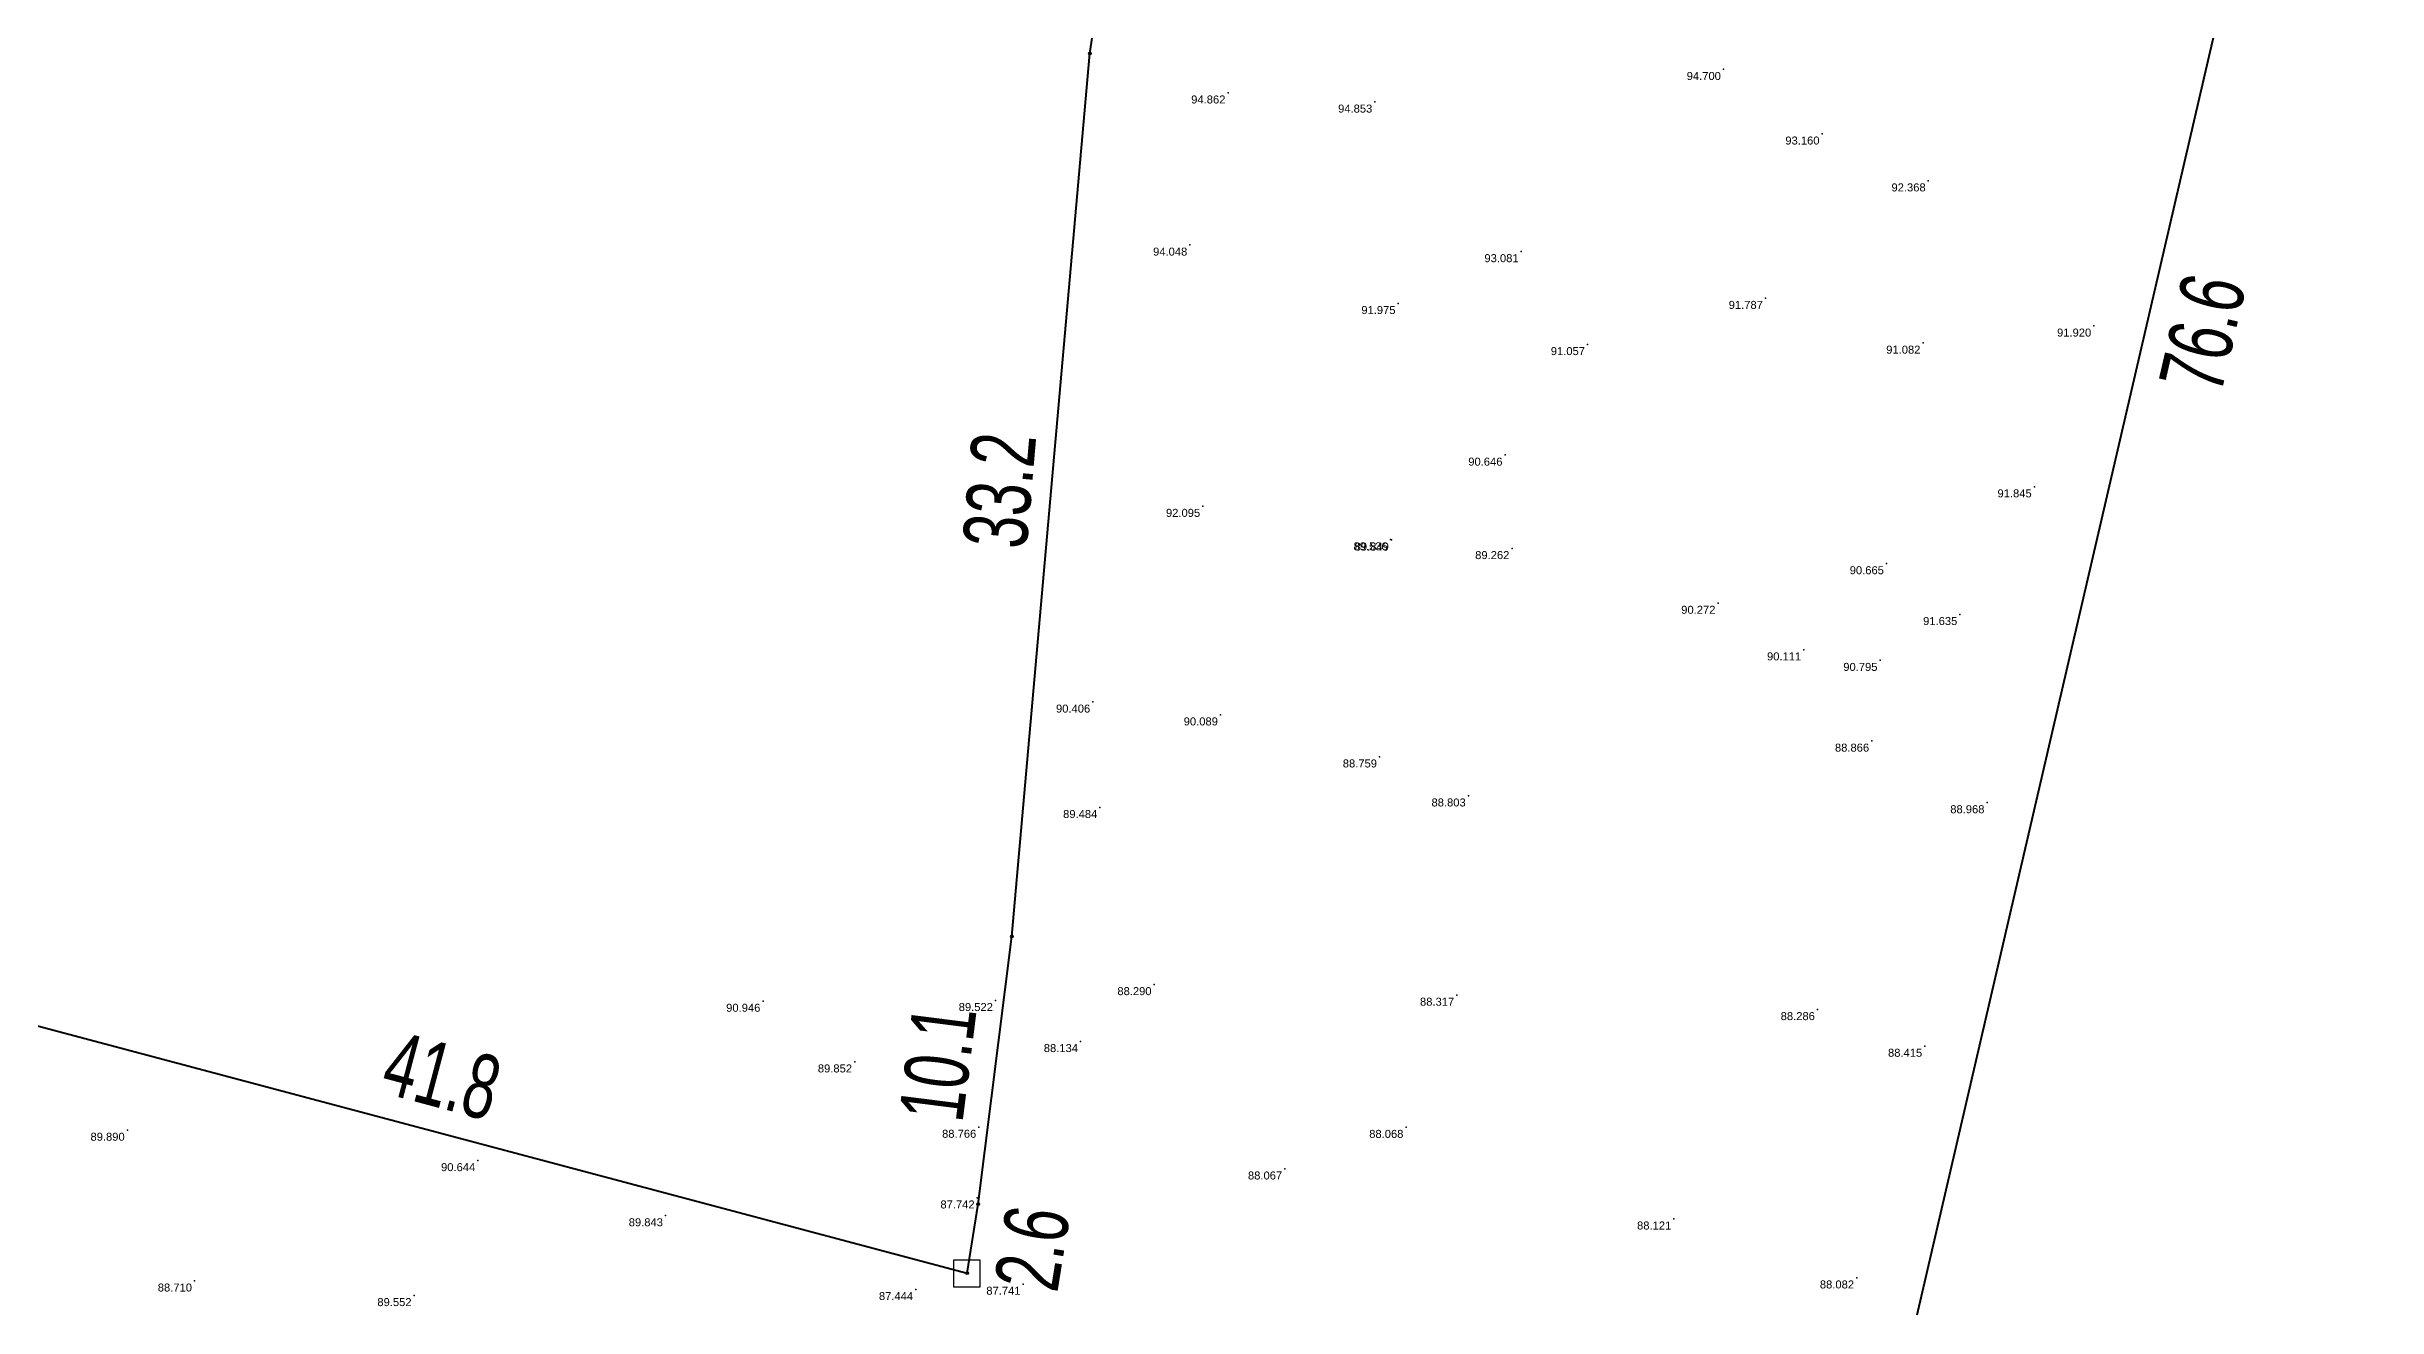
# Model space of a CAD drawing. Header units: millimetres. Extents: x 706139 to 707011, y 753722 to 954403.
# Drawn here: x 706397.5 to 706484.9, y 954307.7 to 954355 of the extents above; entities that cross this region are included whole.
import ezdxf
from ezdxf.enums import TextEntityAlignment as Align

# ---------------------------------------------------------------- set-up
doc = ezdxf.new("R2010")
doc.units = ezdxf.units.MM
doc.linetypes.add('SOLID_LINE', pattern=[0])
doc.layers.add('BD', color=1, linetype='Continuous', lineweight=40)
doc.layers.add('BD SYMBOL', color=7, linetype='Continuous', lineweight=30)
for name, color, linetype in [('dim', 7, 'Continuous'), ('Height', 7, 'Continuous'), ('SY SYMBOL', 7, 'Continuous')]:
    doc.layers.add(name, color=color, linetype=linetype)
doc.styles.add('DIM', font='ARIALN.TTF', dxfattribs={"width": 0.8, "height": 2.4})
doc.styles.get("Standard").update_dxf_attribs({"font": 'arial.ttf'})
doc.dimstyles.get("Standard").update_dxf_attribs({"dimtxt": 0.18, "dimasz": 0.18, "dimexe": 0.18, "dimexo": 0.0625, "dimgap": 0.09, "dimtad": 0, "dimtih": 1, "dimtoh": 1, "dimdec": 4, "dimzin": 0, "dimdsep": 46, "dimtxsty": 'Standard', "dimcen": 0.09, "dimadec": 0, "dimazin": 0, "dimtfac": 1, "dimtdec": 4, "dimtofl": 0, "dimtmove": 0, "dimatfit": 3, "dimfxl": 1, "dimtolj": 1, "dimtzin": 0, "dimarcsym": 0})

# ---------------------------------------------------------------- blocks, each defined once
blk = doc.blocks.new('BD')
at = {"linetype": 'ByBlock'}
for p, q in [((-0.037, -0.034), (0.037, 0.034)), ((-0.035, 0.035), (0.035, -0.035))]:
    blk.add_line(p, q, dxfattribs=at)
blk.add_circle((0, 0), 0.05)
blk.add_point((0, 0))
blk = doc.blocks.new('SYSTONE')
at = {"color": 6}
blk.add_polyline3d([(-0.256, -0.003, 0), (-0.256, -0.253, 0), (0.244, -0.253, 0), (0.244, 0.247, 0), (-0.256, 0.247, 0), (-0.256, -0.003, 0)], close=True, dxfattribs=at)
blk.add_point((0, 0), dxfattribs=at)
blk = doc.blocks.new('*D16')
at = {"layer": 'Defpoints', "color": 0, "transparency": 16777216}
for p in [(707640.377, 954288.57), (707681.349, 954279.824), (707680.815, 954277.815)]:
    blk.add_point(p, dxfattribs=at)
at = {"layer": 'dim', "color": 0, "transparency": 16777216, "insert": (707661.13, 954285.202), "char_height": 2.4, "attachment_point": 5, "rotation": 345.10625, "style": 'DIM'}
blk.add_mtext('\\A1;41.8', dxfattribs=at)
blk = doc.blocks.new('*D17')
at = {"layer": 'Defpoints', "color": 0, "transparency": 16777216}
for p in [(707681.233, 954280.4), (707683.479, 954280.037), (707680.815, 954277.815)]:
    blk.add_point(p, dxfattribs=at)
at = {"layer": 'dim', "color": 0, "transparency": 16777216, "insert": (707683.27, 954278.745), "char_height": 2.4, "attachment_point": 5, "rotation": 80.81466, "style": 'DIM'}
blk.add_mtext('\\A1;2.6', dxfattribs=at)
blk = doc.blocks.new('*D18')
at = {"layer": 'Defpoints', "color": 0, "transparency": 16777216}
for p in [(707680.365, 954290.703), (707682.498, 954290.434), (707681.233, 954280.4)]:
    blk.add_point(p, dxfattribs=at)
at = {"layer": 'dim', "color": 0, "transparency": 16777216, "insert": (707679.733, 954285.686), "char_height": 2.4, "attachment_point": 5, "rotation": 82.81455, "style": 'DIM'}
blk.add_mtext('\\A1;10.1', dxfattribs=at)
blk = doc.blocks.new('*D19')
at = {"layer": 'Defpoints', "color": 0, "transparency": 16777216}
for p in [(707683.507, 954323.704), (707685.423, 954323.534), (707682.498, 954290.434)]:
    blk.add_point(p, dxfattribs=at)
at = {"layer": 'dim', "color": 0, "transparency": 16777216, "insert": (707682.044, 954307.154), "char_height": 2.4, "attachment_point": 5, "rotation": 84.94997, "style": 'DIM'}
blk.add_mtext('\\A1;33.2', dxfattribs=at)
blk = doc.blocks.new('*D20')
at = {"layer": 'Defpoints', "color": 0, "transparency": 16777216}
for p in [(707685.723, 954338.646), (707687.623, 954338.364), (707685.423, 954323.534)]:
    blk.add_point(p, dxfattribs=at)
at = {"layer": 'dim', "color": 0, "transparency": 16777216, "insert": (707684.623, 954331.231), "char_height": 2.4, "attachment_point": 5, "rotation": 81.56183, "style": 'DIM'}
blk.add_mtext('\\A1;15.0', dxfattribs=at)
blk = doc.blocks.new('*D29')
at = {"layer": 'Defpoints', "color": 0, "transparency": 16777216}
for p in [(707733.684, 954350.835), (707716.417, 954276.237), (707718.506, 954275.754)]:
    blk.add_point(p, dxfattribs=at)
at = {"layer": 'dim', "color": 0, "transparency": 16777216, "insert": (707727.14, 954313.053), "char_height": 2.4, "attachment_point": 5, "rotation": 76.96741, "style": 'DIM'}
blk.add_mtext('\\A1;76.6', dxfattribs=at)
blk = doc.blocks.new('FGHFGH')
at = {"layer": 'BD'}
for p, q in [((707732.69574, 954346.4292), (707716.41674, 954276.2372)), ((707685.42274, 954323.5342), (707687.62274, 954338.3642)), ((707682.49774, 954290.4342), (707685.42274, 954323.5342)), ((707681.23274, 954280.4002), (707682.49774, 954290.4342)), ((707640.37674, 954288.5702), (707680.81474, 954277.8152)), ((707680.81474, 954277.8152), (707681.23274, 954280.4002))]:
    blk.add_line(p, q, dxfattribs=at)
at = {"layer": 'BD SYMBOL'}
for p in [(707685.42274, 954323.5342), (707682.49774, 954290.4342), (707681.23274, 954280.4002), (707680.81474, 954277.8152)]:
    blk.add_blockref('BD', p, dxfattribs=at)
at = {"layer": 'SY SYMBOL', "xscale": 2, "yscale": 2, "zscale": 2}
blk.add_blockref('SYSTONE', (707680.81374, 954277.8092), dxfattribs=at)
at = {"layer": 'dim'}
for p1, p2, distance, picture, middle in [((707733.68374, 954350.8352), (707716.41674, 954276.2372), 2.14465, '*D29', (707727.13965, 954313.05257)), ((707685.42274, 954323.5342), (707687.62274, 954338.3642), 1.92015, '*D20', (707684.62338, 954331.23097)), ((707682.49774, 954290.4342), (707685.42274, 954323.5342), 1.92351, '*D19', (707682.0442, 954307.15352)), ((707681.23274, 954280.4002), (707682.49774, 954290.4342), 2.14958, '*D18', (707679.73254, 954285.68608)), ((707640.37674, 954288.5702), (707680.81474, 954277.8152), 2.07872, '*D16', (707661.13003, 954285.20159)), ((707680.81474, 954277.8152), (707681.23274, 954280.4002), -2.27524, '*D17', (707683.2698, 954278.74451))]:
    dim = blk.add_aligned_dim(p1=p1, p2=p2, distance=distance, dimstyle='Standard', dxfattribs=at)
    dim.commit()
    dim.dimension.update_dxf_attribs({"geometry": picture, "text_midpoint": middle})

msp = doc.modelspace()

# ---------------------------------------------------------------- linework, layer by layer
at = {"color": 0, "linetype": 'SOLID_LINE'}
for p in [(706460.3532, 954354.1542, 94.6995), (706460.3532, 954354.1542, 94.6995), (706460.3532, 954354.1542, 94.6995), (706441.7783, 954353.2735, 94.8624), (706441.7783, 954353.2735, 94.8624), (706441.7783, 954353.2735, 94.8624), (706447.2848, 954352.9323, 94.8528), (706447.2848, 954352.9323, 94.8528), (706447.2848, 954352.9323, 94.8528), (706464.0503, 954351.7347, 93.1597), (706464.0503, 954351.7347, 93.1597), (706464.0503, 954351.7347, 93.1597), (706468.029, 954349.9773, 92.3678), (706468.029, 954349.9773, 92.3678), (706468.029, 954349.9773, 92.3678), (706440.3492, 954347.5706, 94.048), (706440.3492, 954347.5706, 94.048), (706440.3492, 954347.5706, 94.048), (706452.7697, 954347.3251, 93.0814), (706452.7697, 954347.3251, 93.0814), (706452.7697, 954347.3251, 93.0814), (706448.1552, 954345.3804, 91.9749), (706448.1552, 954345.3804, 91.9749), (706448.1552, 954345.3804, 91.9749), (706461.9274, 954345.5742, 91.787), (706461.9274, 954345.5742, 91.787), (706461.9274, 954345.5742, 91.787), (706474.2358, 954344.5364, 91.9201), (706474.2358, 954344.5364, 91.9201), (706474.2358, 954344.5364, 91.9201), (706455.2583, 954343.8424, 91.0572), (706455.2583, 954343.8424, 91.0572), (706455.2583, 954343.8424, 91.0572), (706467.8322, 954343.8962, 91.0825), (706467.8322, 954343.8962, 91.0825), (706467.8322, 954343.8962, 91.0825), (706452.1643, 954339.6974, 90.6464), (706452.1643, 954339.6974, 90.6464), (706452.1643, 954339.6974, 90.6464), (706472.0041, 954338.5096, 91.8447), (706472.0041, 954338.5096, 91.8447), (706472.0041, 954338.5096, 91.8447), (706440.8324, 954337.7792, 92.0949), (706440.8324, 954337.7792, 92.0949), (706440.8324, 954337.7792, 92.0949), (706447.862, 954336.5252, 89.5361), (706447.862, 954336.5252, 89.5361), (706447.862, 954336.5252, 89.5361), (706447.9058, 954336.5134, 89.8491), (706447.9058, 954336.5134, 89.8491), (706447.9058, 954336.5134, 89.8491), (706452.423, 954336.1954, 89.262), (706452.423, 954336.1954, 89.262), (706452.423, 954336.1954, 89.262), (706466.4641, 954335.6279, 90.6648), (706466.4641, 954335.6279, 90.6648), (706466.4641, 954335.6279, 90.6648), (706460.1476, 954334.1457, 90.272), (706460.1476, 954334.1457, 90.272), (706460.1476, 954334.1457, 90.272), (706469.2157, 954333.7235, 91.6347), (706469.2157, 954333.7235, 91.6347), (706469.2157, 954333.7235, 91.6347), (706463.3628, 954332.3986, 90.1108), (706463.3628, 954332.3986, 90.1108), (706463.3628, 954332.3986, 90.1108), (706466.2224, 954332.004, 90.7953), (706466.2224, 954332.004, 90.7953), (706466.2224, 954332.004, 90.7953), (706436.7094, 954330.4415, 90.4061), (706436.7094, 954330.4415, 90.4061), (706436.7094, 954330.4415, 90.4061), (706441.4969, 954329.9609, 90.0887), (706441.4969, 954329.9609, 90.0887), (706441.4969, 954329.9609, 90.0887), (706465.9103, 954328.9788, 88.8659), (706465.9103, 954328.9788, 88.8659), (706465.9103, 954328.9788, 88.8659), (706447.4607, 954328.386, 88.759), (706447.4607, 954328.386, 88.759), (706447.4607, 954328.386, 88.759), (706450.7862, 954326.9233, 88.8034), (706450.7862, 954326.9233, 88.8034), (706450.7862, 954326.9233, 88.8034), (706436.9756, 954326.49, 89.4836), (706436.9756, 954326.49, 89.4836), (706436.9756, 954326.49, 89.4836), (706470.2331, 954326.6695, 88.9679), (706470.2331, 954326.6695, 88.9679), (706470.2331, 954326.6695, 88.9679), (706439.01, 954319.8504, 88.2897), (706439.01, 954319.8504, 88.2897), (706439.01, 954319.8504, 88.2897), (706424.3453, 954319.2277, 90.9464), (706424.3453, 954319.2277, 90.9464), (706424.3453, 954319.2277, 90.9464), (706433.0623, 954319.2554, 89.5218), (706433.0623, 954319.2554, 89.5218), (706433.0623, 954319.2554, 89.5218), (706450.3543, 954319.4544, 88.3167), (706450.3543, 954319.4544, 88.3167), (706450.3543, 954319.4544, 88.3167), (706463.8759, 954318.9149, 88.2858), (706463.8759, 954318.9149, 88.2858), (706463.8759, 954318.9149, 88.2858), (706436.2521, 954317.7169, 88.1343), (706436.2521, 954317.7169, 88.1343), (706436.2521, 954317.7169, 88.1343), (706467.8992, 954317.5412, 88.4145), (706467.8992, 954317.5412, 88.4145), (706467.8992, 954317.5412, 88.4145), (706427.7818, 954316.9537, 89.8523), (706427.7818, 954316.9537, 89.8523), (706427.7818, 954316.9537, 89.8523), (706400.5148, 954314.3933, 89.8896), (706400.5148, 954314.3933, 89.8896), (706400.5148, 954314.3933, 89.8896), (706432.4388, 954314.5046, 88.7665), (706432.4388, 954314.5046, 88.7665), (706432.4388, 954314.5046, 88.7665), (706448.4511, 954314.5001, 88.0676), (706448.4511, 954314.5001, 88.0676), (706448.4511, 954314.5001, 88.0676), (706413.6563, 954313.2538, 90.6444), (706413.6563, 954313.2538, 90.6444), (706413.6563, 954313.2538, 90.6444), (706443.9058, 954312.9409, 88.0668), (706443.9058, 954312.9409, 88.0668), (706443.9058, 954312.9409, 88.0668), (706420.6923, 954311.1874, 89.8426), (706420.6923, 954311.1874, 89.8426), (706420.6923, 954311.1874, 89.8426), (706432.3765, 954311.8551, 87.7423), (706432.3765, 954311.8551, 87.7423), (706432.3765, 954311.8551, 87.7423), (706458.4921, 954311.066, 88.1207), (706458.4921, 954311.066, 88.1207), (706458.4921, 954311.066, 88.1207), (706403.0376, 954308.7414, 88.7097), (706403.0376, 954308.7414, 88.7097), (706403.0376, 954308.7414, 88.7097), (706430.0716, 954308.422, 87.4444), (706430.0716, 954308.422, 87.4444), (706430.0716, 954308.422, 87.4444), (706434.0977, 954308.6209, 87.7414), (706434.0977, 954308.6209, 87.7414), (706434.0977, 954308.6209, 87.7414), (706465.3445, 954308.8564, 88.082), (706465.3445, 954308.8564, 88.082), (706465.3445, 954308.8564, 88.082), (706411.2694, 954308.1949, 89.5524), (706411.2694, 954308.1949, 89.5524), (706411.2694, 954308.1949, 89.5524)]:
    msp.add_point(p, dxfattribs=at)

# ---------------------------------------------------------------- block references
msp.add_blockref('FGHFGH', (-1248.8207, 31.2158))

# ---------------------------------------------------------------- texts
at = {"layer": 'Height', "color": 4, "linetype": 'SOLID_LINE'}
for s, p in [('94.700', (706460.2532, 954354.0542, 94.6995)), ('94.700', (706460.2532, 954354.0542, 94.6995)), ('94.700', (706460.2532, 954354.0542, 94.6995)), ('94.862', (706441.6783, 954353.1735, 94.8624)), ('94.862', (706441.6783, 954353.1735, 94.8624)), ('94.862', (706441.6783, 954353.1735, 94.8624)), ('94.853', (706447.1848, 954352.8323, 94.8528)), ('94.853', (706447.1848, 954352.8323, 94.8528)), ('94.853', (706447.1848, 954352.8323, 94.8528)), ('93.160', (706463.9503, 954351.6347, 93.1597)), ('93.160', (706463.9503, 954351.6347, 93.1597)), ('93.160', (706463.9503, 954351.6347, 93.1597)), ('92.368', (706467.929, 954349.8773, 92.3678)), ('92.368', (706467.929, 954349.8773, 92.3678)), ('92.368', (706467.929, 954349.8773, 92.3678)), ('94.048', (706440.2492, 954347.4706, 94.048)), ('94.048', (706440.2492, 954347.4706, 94.048)), ('94.048', (706440.2492, 954347.4706, 94.048)), ('93.081', (706452.6697, 954347.2251, 93.0814)), ('93.081', (706452.6697, 954347.2251, 93.0814)), ('93.081', (706452.6697, 954347.2251, 93.0814)), ('91.975', (706448.0552, 954345.2804, 91.9749)), ('91.975', (706448.0552, 954345.2804, 91.9749)), ('91.975', (706448.0552, 954345.2804, 91.9749)), ('91.787', (706461.8274, 954345.4742, 91.787)), ('91.787', (706461.8274, 954345.4742, 91.787)), ('91.787', (706461.8274, 954345.4742, 91.787)), ('91.920', (706474.1358, 954344.4364, 91.9201)), ('91.920', (706474.1358, 954344.4364, 91.9201)), ('91.920', (706474.1358, 954344.4364, 91.9201)), ('91.057', (706455.1583, 954343.7424, 91.0572)), ('91.057', (706455.1583, 954343.7424, 91.0572)), ('91.057', (706455.1583, 954343.7424, 91.0572)), ('91.082', (706467.7322, 954343.7962, 91.0825)), ('91.082', (706467.7322, 954343.7962, 91.0825)), ('91.082', (706467.7322, 954343.7962, 91.0825)), ('90.646', (706452.0643, 954339.5974, 90.6464)), ('90.646', (706452.0643, 954339.5974, 90.6464)), ('90.646', (706452.0643, 954339.5974, 90.6464)), ('91.845', (706471.9041, 954338.4096, 91.8447)), ('91.845', (706471.9041, 954338.4096, 91.8447)), ('91.845', (706471.9041, 954338.4096, 91.8447)), ('92.095', (706440.7324, 954337.6792, 92.0949)), ('92.095', (706440.7324, 954337.6792, 92.0949)), ('92.095', (706440.7324, 954337.6792, 92.0949)), ('89.536', (706447.762, 954336.4252, 89.5361)), ('89.536', (706447.762, 954336.4252, 89.5361)), ('89.536', (706447.762, 954336.4252, 89.5361)), ('89.849', (706447.8058, 954336.4134, 89.8491)), ('89.849', (706447.8058, 954336.4134, 89.8491)), ('89.849', (706447.8058, 954336.4134, 89.8491)), ('89.262', (706452.323, 954336.0954, 89.262)), ('89.262', (706452.323, 954336.0954, 89.262)), ('89.262', (706452.323, 954336.0954, 89.262)), ('90.665', (706466.3641, 954335.5279, 90.6648)), ('90.665', (706466.3641, 954335.5279, 90.6648)), ('90.665', (706466.3641, 954335.5279, 90.6648)), ('90.272', (706460.0476, 954334.0457, 90.272)), ('90.272', (706460.0476, 954334.0457, 90.272)), ('90.272', (706460.0476, 954334.0457, 90.272)), ('91.635', (706469.1157, 954333.6235, 91.6347)), ('91.635', (706469.1157, 954333.6235, 91.6347)), ('91.635', (706469.1157, 954333.6235, 91.6347)), ('90.111', (706463.2628, 954332.2986, 90.1108)), ('90.111', (706463.2628, 954332.2986, 90.1108)), ('90.111', (706463.2628, 954332.2986, 90.1108)), ('90.795', (706466.1224, 954331.904, 90.7953)), ('90.795', (706466.1224, 954331.904, 90.7953)), ('90.795', (706466.1224, 954331.904, 90.7953)), ('90.406', (706436.6094, 954330.3415, 90.4061)), ('90.406', (706436.6094, 954330.3415, 90.4061)), ('90.406', (706436.6094, 954330.3415, 90.4061)), ('90.089', (706441.3969, 954329.8609, 90.0887)), ('90.089', (706441.3969, 954329.8609, 90.0887)), ('90.089', (706441.3969, 954329.8609, 90.0887)), ('88.866', (706465.8103, 954328.8788, 88.8659)), ('88.866', (706465.8103, 954328.8788, 88.8659)), ('88.866', (706465.8103, 954328.8788, 88.8659)), ('88.759', (706447.3607, 954328.286, 88.759)), ('88.759', (706447.3607, 954328.286, 88.759)), ('88.759', (706447.3607, 954328.286, 88.759)), ('88.803', (706450.6862, 954326.8233, 88.8034)), ('88.803', (706450.6862, 954326.8233, 88.8034)), ('88.803', (706450.6862, 954326.8233, 88.8034)), ('89.484', (706436.8756, 954326.39, 89.4836)), ('89.484', (706436.8756, 954326.39, 89.4836)), ('89.484', (706436.8756, 954326.39, 89.4836)), ('88.968', (706470.1331, 954326.5695, 88.9679)), ('88.968', (706470.1331, 954326.5695, 88.9679)), ('88.968', (706470.1331, 954326.5695, 88.9679)), ('90.946', (706424.2453, 954319.1277, 90.9464)), ('90.946', (706424.2453, 954319.1277, 90.9464)), ('90.946', (706424.2453, 954319.1277, 90.9464)), ('89.522', (706432.9623, 954319.1554, 89.5218)), ('89.522', (706432.9623, 954319.1554, 89.5218)), ('89.522', (706432.9623, 954319.1554, 89.5218)), ('88.290', (706438.91, 954319.7504, 88.2897)), ('88.290', (706438.91, 954319.7504, 88.2897)), ('88.290', (706438.91, 954319.7504, 88.2897)), ('88.317', (706450.2543, 954319.3544, 88.3167)), ('88.317', (706450.2543, 954319.3544, 88.3167)), ('88.317', (706450.2543, 954319.3544, 88.3167)), ('88.286', (706463.7759, 954318.8149, 88.2858)), ('88.286', (706463.7759, 954318.8149, 88.2858)), ('88.286', (706463.7759, 954318.8149, 88.2858)), ('88.134', (706436.1521, 954317.6169, 88.1343)), ('88.134', (706436.1521, 954317.6169, 88.1343)), ('88.134', (706436.1521, 954317.6169, 88.1343)), ('88.415', (706467.7992, 954317.4412, 88.4145)), ('88.415', (706467.7992, 954317.4412, 88.4145)), ('88.415', (706467.7992, 954317.4412, 88.4145)), ('89.852', (706427.6818, 954316.8537, 89.8523)), ('89.852', (706427.6818, 954316.8537, 89.8523)), ('89.852', (706427.6818, 954316.8537, 89.8523)), ('89.890', (706400.4148, 954314.2933, 89.8896)), ('89.890', (706400.4148, 954314.2933, 89.8896)), ('89.890', (706400.4148, 954314.2933, 89.8896)), ('88.766', (706432.3388, 954314.4046, 88.7665)), ('88.766', (706432.3388, 954314.4046, 88.7665)), ('88.766', (706432.3388, 954314.4046, 88.7665)), ('88.068', (706448.3511, 954314.4001, 88.0676)), ('88.068', (706448.3511, 954314.4001, 88.0676)), ('88.068', (706448.3511, 954314.4001, 88.0676)), ('90.644', (706413.5563, 954313.1538, 90.6444)), ('90.644', (706413.5563, 954313.1538, 90.6444)), ('90.644', (706413.5563, 954313.1538, 90.6444)), ('88.067', (706443.8058, 954312.8409, 88.0668)), ('88.067', (706443.8058, 954312.8409, 88.0668)), ('88.067', (706443.8058, 954312.8409, 88.0668)), ('89.843', (706420.5923, 954311.0874, 89.8426)), ('89.843', (706420.5923, 954311.0874, 89.8426)), ('89.843', (706420.5923, 954311.0874, 89.8426)), ('87.742', (706432.2765, 954311.7551, 87.7423)), ('87.742', (706432.2765, 954311.7551, 87.7423)), ('87.742', (706432.2765, 954311.7551, 87.7423)), ('88.121', (706458.3921, 954310.966, 88.1207)), ('88.121', (706458.3921, 954310.966, 88.1207)), ('88.121', (706458.3921, 954310.966, 88.1207)), ('88.710', (706402.9376, 954308.6414, 88.7097)), ('88.710', (706402.9376, 954308.6414, 88.7097)), ('88.710', (706402.9376, 954308.6414, 88.7097)), ('87.741', (706433.9977, 954308.5209, 87.7414)), ('87.741', (706433.9977, 954308.5209, 87.7414)), ('87.741', (706433.9977, 954308.5209, 87.7414)), ('88.082', (706465.2445, 954308.7564, 88.082)), ('88.082', (706465.2445, 954308.7564, 88.082)), ('88.082', (706465.2445, 954308.7564, 88.082)), ('89.552', (706411.1694, 954308.0949, 89.5524)), ('89.552', (706411.1694, 954308.0949, 89.5524)), ('89.552', (706411.1694, 954308.0949, 89.5524)), ('87.444', (706429.9716, 954308.322, 87.4444)), ('87.444', (706429.9716, 954308.322, 87.4444)), ('87.444', (706429.9716, 954308.322, 87.4444))]:
    msp.add_text(s, height=0.3, dxfattribs=at).set_placement(p, align=Align.TOP_RIGHT)

doc.saveas('drawing.dxf')
